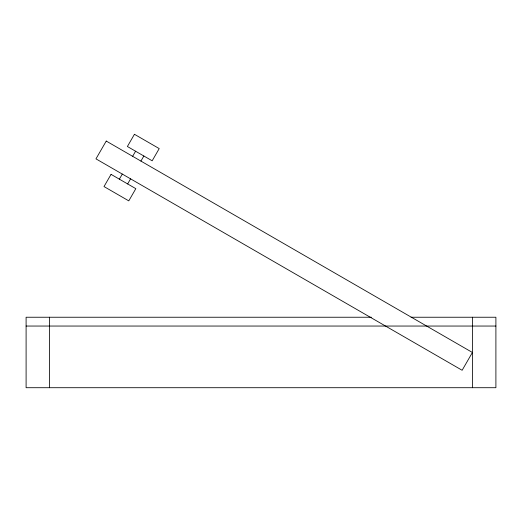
<?xml version="1.0" encoding="UTF-8"?>
<svg xmlns="http://www.w3.org/2000/svg" width="522" height="522" viewBox="0 0 522 522"><rect width="100%" height="100%" fill="white"/><g stroke="black" fill="none" stroke-linecap="round" stroke-linejoin="round"><path stroke-width="0.78" d="M119.368 179.157L122.305 174.074M132.647 156.313L135.583 151.223M127.642 183.94L130.578 178.85M140.92 161.089L143.857 156M371.39 317.239L26.1 317.239L26.1 387.709L495.9 387.709L495.9 317.239L411.075 317.239M26.1 326.048L495.9 326.048M472.41 317.239L472.41 387.709M49.59 317.239L49.59 387.709M106.24 141.064L95.963 158.864L462.133 370.274L472.41 352.474L106.24 141.064M111.055 174.361L104.008 186.563L128.784 200.872L135.831 188.664L111.055 174.361M134.441 134.291L127.394 146.499L152.17 160.802L159.217 148.594L134.441 134.291"/></g></svg>
